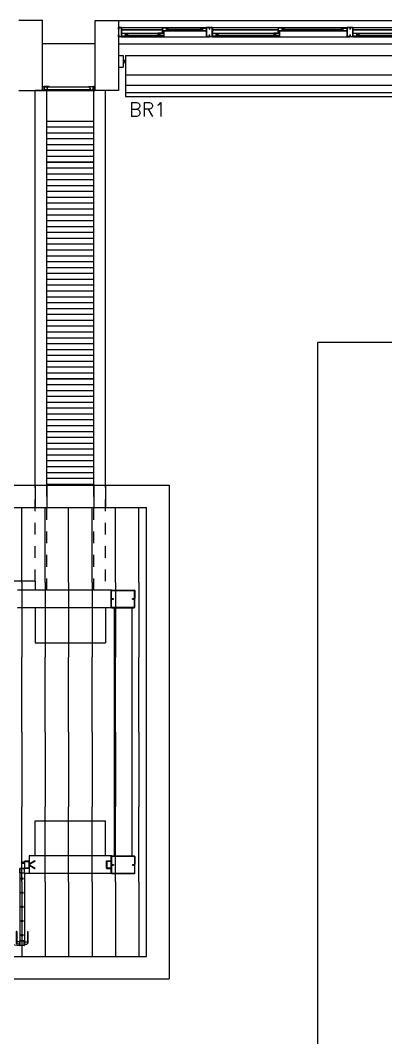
# Model space of a CAD drawing. Header units: millimetres. Extents: x 2128 to 2646, y 1972 to 2207.
# Drawn here: x 2286.62 to 2289.74, y 2118.83 to 2127.52 of the extents above; entities that cross this region are included whole.
import ezdxf

# ---------------------------------------------------------------- set-up
doc = ezdxf.new("R2010")
doc.units = ezdxf.units.MM
doc.linetypes.add('DASHED2', pattern=[0.375, 0.25, -0.125])
doc.linetypes.add('HIDDEN', pattern=[0.375, 0.25, -0.125])
for name, color, linetype in [('AR-ALV', 2, 'Continuous'), ('AR-BRISES', 1, 'Continuous'), ('AR-CALÇADA', 1, 'Continuous'), ('AR-COB VISTA 02', 1, 'Continuous'), ('AR-COB-V1', 1, 'Continuous'), ('AR-COB-V2', 1, 'Continuous'), ('AR-COB-V3', 1, 'Continuous'), ('AR-COB-V4', 1, 'Continuous'), ('AR-ESQ', 1, 'Continuous'), ('AR-ESTC', 3, 'Continuous'), ('AR-ESTC-V3', 3, 'Continuous'), ('AR-PEITORIL', 1, 'Continuous'), ('AR-PISO', 1, 'Continuous'), ('AR-PORTA', 1, 'Continuous'), ('AR-PROJ', 1, 'HIDDEN'), ('BR-LINHAS', 1, 'Continuous'), ('BR-MONTANTE', 242, 'Continuous'), ('BR-PAINEL', 1, 'Continuous'), ('BR-SUPORTE', 1, 'Continuous'), ('BR-TEXTO', 2, 'Continuous'), ('DET-HATCH ACO', 1, 'Continuous'), ('DET-PERFIL CADEIRA-C', 2, 'Continuous'), ('DET-PROJ', 1, 'DASHED2'), ('DT-ESQ-BAGUETE-C', 1, 'Continuous'), ('DT-ESQ-BAGUETE-V', 1, 'Continuous'), ('DT-ESQ-CHAPA DOBRADA-V', 1, 'Continuous'), ('DT-ESQ-PERFIL CADEIRA-C', 2, 'Continuous'), ('DT-ESQ-PERFIL CADEIRA-V', 2, 'Continuous'), ('DT-ESQ-PERFIL U SIMPLES-C', 2, 'Continuous'), ('DT-ESQ-PERFIL U-C', 2, 'Continuous'), ('DT-ESQ-PERFIL U-V', 1, 'Continuous'), ('DT-ESQ-VENEZIANA-C', 1, 'Continuous'), ('DT-ESQ-VENEZIANA-V', 1, 'Continuous'), ('DT-ESQ-VIDRO-C', 2, 'Continuous'), ('DT-TXTMOD', 1, 'Continuous'), ('esq-c', 1, 'Continuous'), ('grapa', 21, 'HIDDEN'), ('maçaneta', 1, 'Continuous'), ('porta-c', 1, 'Continuous'), ('porta-v', 2, 'Continuous')]:
    doc.layers.add(name, color=color, linetype=linetype)
doc.styles.add('S10', font='simplex.shx', dxfattribs={"height": 0.1})
doc.styles.add('S12', font='simplex.shx', dxfattribs={"width": 1.1, "height": 0.12})

# ---------------------------------------------------------------- blocks, each defined once
blk = doc.blocks.new('EF40-P')
at = {"layer": 'DT-ESQ-BAGUETE-C', "ltscale": 0.1}
for points in [[(0.4225, -0.08), (0.409, -0.08), (0.409, -0.0785), (0.422, -0.0785, 0.414214), (0.4225, -0.078), (0.4225, -0.067, 0.414214), (0.422, -0.0665), (0.409, -0.0665), (0.409, -0.065), (0.4225, -0.065, -0.414214), (0.424, -0.0665), (0.424, -0.0785, -0.414214)], [(0.7015, -0.08), (0.715, -0.08), (0.715, -0.0785), (0.702, -0.0785, -0.414214), (0.7015, -0.078), (0.7015, -0.067, -0.414214), (0.702, -0.0665), (0.715, -0.0665), (0.715, -0.065), (0.7015, -0.065, 0.414214), (0.7, -0.0665), (0.7, -0.0785, 0.414214)], [(1.41, -0.08), (1.3965, -0.08), (1.3965, -0.0785), (1.4095, -0.0785, 0.414214), (1.41, -0.078), (1.41, -0.067, 0.414214), (1.4095, -0.0665), (1.3965, -0.0665), (1.3965, -0.065), (1.41, -0.065, -0.414214), (1.4115, -0.0665), (1.4115, -0.0785, -0.414214)], [(1.9015, -0.08), (1.915, -0.08), (1.915, -0.0785), (1.902, -0.0785, -0.414214), (1.9015, -0.078), (1.9015, -0.067, -0.414214), (1.902, -0.0665), (1.915, -0.0665), (1.915, -0.065), (1.9015, -0.065, 0.414214), (1.9, -0.0665), (1.9, -0.0785, 0.414214)], [(0.0735, -0.125), (0.06, -0.125), (0.06, -0.1235), (0.073, -0.1235, 0.414214), (0.0735, -0.123), (0.0735, -0.112, 0.414214), (0.073, -0.1115), (0.06, -0.1115), (0.06, -0.11), (0.0735, -0.11, -0.414214), (0.075, -0.1115), (0.075, -0.1235, -0.414214)], [(0.339, -0.125), (0.3525, -0.125), (0.3525, -0.1235), (0.3395, -0.1235, -0.414214), (0.339, -0.123), (0.339, -0.112, -0.414214), (0.3395, -0.1115), (0.3525, -0.1115), (0.3525, -0.11), (0.339, -0.11, 0.414214), (0.3375, -0.1115), (0.3375, -0.1235, 0.414214)], [(0.8485, -0.125), (0.835, -0.125), (0.835, -0.1235), (0.848, -0.1235, 0.414214), (0.8485, -0.123), (0.8485, -0.112, 0.414214), (0.848, -0.1115), (0.835, -0.1115), (0.835, -0.11), (0.8485, -0.11, -0.414214), (0.85, -0.1115), (0.85, -0.1235, -0.414214)], [(1.3265, -0.125), (1.34, -0.125), (1.34, -0.1235), (1.327, -0.1235, -0.414214), (1.3265, -0.123), (1.3265, -0.112, -0.414214), (1.327, -0.1115), (1.34, -0.1115), (1.34, -0.11), (1.3265, -0.11, 0.414214), (1.325, -0.1115), (1.325, -0.1235, 0.414214)], [(2.0485, -0.125), (2.035, -0.125), (2.035, -0.1235), (2.048, -0.1235, 0.414214), (2.0485, -0.123), (2.0485, -0.112, 0.414214), (2.048, -0.1115), (2.035, -0.1115), (2.035, -0.11), (2.0485, -0.11, -0.414214), (2.05, -0.1115), (2.05, -0.1235, -0.414214)]]:
    blk.add_lwpolyline(points, format="xyb", close=True, dxfattribs=at)
at = {"layer": 'DT-ESQ-BAGUETE-V', "ltscale": 0.1}
for p, q in [((0.4225, -0.065), (0.7015, -0.065)), ((1.41, -0.065), (1.9015, -0.065)), ((0.0735, -0.11), (0.339, -0.11)), ((0.8485, -0.11), (1.3265, -0.11)), ((2.0485, -0.11), (2.5265, -0.11))]:
    blk.add_line(p, q, dxfattribs=at)
at = {"layer": 'DT-ESQ-CHAPA DOBRADA-V', "ltscale": 0.1}
for p, q in [((0.025, -0.077), (0.374, -0.077)), ((0.025, -0.08), (0.374, -0.08)), ((0.8, -0.077), (1.3615, -0.077)), ((0.8, -0.08), (1.3615, -0.08)), ((2, -0.077), (2.5615, -0.077)), ((2, -0.08), (2.5615, -0.08))]:
    blk.add_line(p, q, dxfattribs=at)
at = {"layer": 'DT-ESQ-PERFIL CADEIRA-C', "ltscale": 0.1}
for p, q in [((0.025, -0.1335), (0.0735, -0.1335)), ((0.3855, -0.1335), (0.339, -0.1335)), ((0.376, -0.0885), (0.4225, -0.0885)), ((0.75, -0.0885), (0.7015, -0.0885)), ((0.8, -0.1335), (0.8485, -0.1335)), ((1.373, -0.1335), (1.3265, -0.1335)), ((1.3635, -0.0885), (1.41, -0.0885)), ((1.95, -0.0885), (1.9015, -0.0885)), ((2, -0.1335), (2.0485, -0.1335))]:
    blk.add_line(p, q, dxfattribs=at)
for points in [[(0.4225, -0.087, -1), (0.4225, -0.09), (0.376, -0.09, -0.414214), (0.374, -0.088), (0.374, -0.067, -0.414214), (0.376, -0.065), (0.4075, -0.065, -0.414214), (0.409, -0.0665), (0.409, -0.087)], [(0.409, -0.0885, -0.198913), (0.4079, -0.0881, -0.198913), (0.4075, -0.087), (0.4075, -0.067, 0.414214), (0.407, -0.0665), (0.376, -0.0665, 0.414214), (0.3755, -0.067), (0.3755, -0.088, 0.414214), (0.376, -0.0885)], [(0.7015, -0.09), (0.75, -0.09), (0.75, -0.0885), (0.715, -0.0885, 0.198912), (0.7161, -0.0881, 0.198913), (0.7165, -0.087), (0.7165, -0.067, -0.414214), (0.717, -0.0665), (0.75, -0.0665), (0.75, -0.065), (0.7165, -0.065, 0.414214), (0.715, -0.0665), (0.715, -0.0785), (0.715, -0.08), (0.715, -0.087), (0.7015, -0.087, 1)], [(1.41, -0.087, -1), (1.41, -0.09), (1.3635, -0.09, -0.414214), (1.3615, -0.088), (1.3615, -0.067, -0.414214), (1.3635, -0.065), (1.395, -0.065, -0.414214), (1.3965, -0.0665), (1.3965, -0.087)], [(1.3965, -0.0885, -0.198913), (1.3954, -0.0881, -0.198913), (1.395, -0.087), (1.395, -0.067, 0.414214), (1.3945, -0.0665), (1.3635, -0.0665, 0.414214), (1.363, -0.067), (1.363, -0.088, 0.414214), (1.3635, -0.0885)], [(1.9015, -0.09), (1.95, -0.09), (1.95, -0.0885), (1.915, -0.0885, 0.198912), (1.9161, -0.0881, 0.198913), (1.9165, -0.087), (1.9165, -0.067, -0.414214), (1.917, -0.0665), (1.95, -0.0665), (1.95, -0.065), (1.9165, -0.065, 0.414214), (1.915, -0.0665), (1.915, -0.0785), (1.915, -0.08), (1.915, -0.087), (1.9015, -0.087, 1)], [(0.0735, -0.135), (0.025, -0.135), (0.025, -0.1335), (0.06, -0.1335, -0.198912), (0.0589, -0.1331, -0.198913), (0.0585, -0.132), (0.0585, -0.112, 0.414214), (0.058, -0.1115), (0.025, -0.1115), (0.025, -0.11), (0.0585, -0.11, -0.414214), (0.06, -0.1115), (0.06, -0.1235), (0.06, -0.125), (0.06, -0.132), (0.0735, -0.132, -1)], [(0.339, -0.132, 1), (0.339, -0.135), (0.3855, -0.135, 0.414214), (0.3875, -0.133), (0.3875, -0.112, 0.414214), (0.3855, -0.11), (0.354, -0.11, 0.414214), (0.3525, -0.1115), (0.3525, -0.132)], [(0.3525, -0.1335, 0.198913), (0.3536, -0.1331, 0.198913), (0.354, -0.132), (0.354, -0.112, -0.414214), (0.3545, -0.1115), (0.3855, -0.1115, -0.414214), (0.386, -0.112), (0.386, -0.133, -0.414214), (0.3855, -0.1335)], [(0.8485, -0.135), (0.8, -0.135), (0.8, -0.1335), (0.835, -0.1335, -0.198912), (0.8339, -0.1331, -0.198913), (0.8335, -0.132), (0.8335, -0.112, 0.414214), (0.833, -0.1115), (0.8, -0.1115), (0.8, -0.11), (0.8335, -0.11, -0.414214), (0.835, -0.1115), (0.835, -0.1235), (0.835, -0.125), (0.835, -0.132), (0.8485, -0.132, -1)], [(1.3265, -0.132, 1), (1.3265, -0.135), (1.373, -0.135, 0.414214), (1.375, -0.133), (1.375, -0.112, 0.414214), (1.373, -0.11), (1.3415, -0.11, 0.414214), (1.34, -0.1115), (1.34, -0.132)], [(1.34, -0.1335, 0.198913), (1.3411, -0.1331, 0.198913), (1.3415, -0.132), (1.3415, -0.112, -0.414214), (1.342, -0.1115), (1.373, -0.1115, -0.414214), (1.3735, -0.112), (1.3735, -0.133, -0.414214), (1.373, -0.1335)], [(2.0485, -0.135), (2, -0.135), (2, -0.1335), (2.035, -0.1335, -0.198912), (2.0339, -0.1331, -0.198913), (2.0335, -0.132), (2.0335, -0.112, 0.414214), (2.033, -0.1115), (2, -0.1115), (2, -0.11), (2.0335, -0.11, -0.414214), (2.035, -0.1115), (2.035, -0.1235), (2.035, -0.125), (2.035, -0.132), (2.0485, -0.132, -1)]]:
    blk.add_lwpolyline(points, format="xyb", close=True, dxfattribs=at)
at = {"layer": 'DT-ESQ-PERFIL CADEIRA-V', "ltscale": 0.1}
for p, q in [((0.0735, -0.135), (0.339, -0.135)), ((0.4075, -0.09), (0.7015, -0.09)), ((0.8485, -0.135), (1.3265, -0.135)), ((1.395, -0.09), (1.9015, -0.09)), ((2.0485, -0.135), (2.5265, -0.135))]:
    blk.add_line(p, q, dxfattribs=at)
at = {"layer": 'DT-ESQ-PERFIL U SIMPLES-C', "ltscale": 0.1}
for points in [[(0.376, -0.102), (0.384, -0.102), (0.384, -0.1005), (0.376, -0.1005, -0.414214), (0.3755, -0.1), (0.3755, -0.092, -0.414214), (0.376, -0.0915), (0.384, -0.0915), (0.384, -0.09), (0.376, -0.09, 0.414214), (0.374, -0.092), (0.374, -0.1, 0.414214)], [(0.3855, -0.098), (0.3775, -0.098), (0.3775, -0.0995), (0.3855, -0.0995, -0.414214), (0.386, -0.1), (0.386, -0.108, -0.414214), (0.3855, -0.1085), (0.3775, -0.1085), (0.3775, -0.11), (0.3855, -0.11, 0.414214), (0.3875, -0.108), (0.3875, -0.1, 0.414214)], [(1.3635, -0.102), (1.3715, -0.102), (1.3715, -0.1005), (1.3635, -0.1005, -0.414214), (1.363, -0.1), (1.363, -0.092, -0.414214), (1.3635, -0.0915), (1.3715, -0.0915), (1.3715, -0.09), (1.3635, -0.09, 0.414214), (1.3615, -0.092), (1.3615, -0.1, 0.414214)], [(1.373, -0.098), (1.365, -0.098), (1.365, -0.0995), (1.373, -0.0995, -0.414214), (1.3735, -0.1), (1.3735, -0.108, -0.414214), (1.373, -0.1085), (1.365, -0.1085), (1.365, -0.11), (1.373, -0.11, 0.414214), (1.375, -0.108), (1.375, -0.1, 0.414214)]]:
    blk.add_lwpolyline(points, format="xyb", close=True, dxfattribs=at)
at = {"layer": 'DT-ESQ-PERFIL U-C', "ltscale": 0.1}
for points in [[(0, -0.0615, -0.414214), (0.0015, -0.06), (0.0235, -0.06, -0.414214), (0.025, -0.0615), (0.025, -0.1385, -0.414214), (0.0235, -0.14), (0.0015, -0.14, -0.414214), (0, -0.1385), (0, -0.125), (0.0015, -0.125), (0.0015, -0.138, 0.414214), (0.002, -0.1385), (0.023, -0.1385, 0.414214), (0.0235, -0.138), (0.0235, -0.062, 0.414214), (0.023, -0.0615), (0.002, -0.0615, 0.414214), (0.0015, -0.062), (0.0015, -0.075), (0, -0.075)], [(0.775, -0.0615, 0.414214), (0.7735, -0.06), (0.7515, -0.06, 0.414214), (0.75, -0.0615), (0.75, -0.1385, 0.414214), (0.7515, -0.14), (0.7735, -0.14, 0.414214), (0.775, -0.1385), (0.775, -0.125), (0.7735, -0.125), (0.7735, -0.138, -0.414214), (0.773, -0.1385), (0.752, -0.1385, -0.414214), (0.7515, -0.138), (0.7515, -0.062, -0.414214), (0.752, -0.0615), (0.773, -0.0615, -0.414214), (0.7735, -0.062), (0.7735, -0.075), (0.775, -0.075)], [(0.775, -0.0615, -0.414214), (0.7765, -0.06), (0.7985, -0.06, -0.414214), (0.8, -0.0615), (0.8, -0.1385, -0.414214), (0.7985, -0.14), (0.7765, -0.14, -0.414214), (0.775, -0.1385), (0.775, -0.125), (0.7765, -0.125), (0.7765, -0.138, 0.414214), (0.777, -0.1385), (0.798, -0.1385, 0.414214), (0.7985, -0.138), (0.7985, -0.062, 0.414214), (0.798, -0.0615), (0.777, -0.0615, 0.414214), (0.7765, -0.062), (0.7765, -0.075), (0.775, -0.075)], [(1.975, -0.0615, 0.414214), (1.9735, -0.06), (1.9515, -0.06, 0.414214), (1.95, -0.0615), (1.95, -0.1385, 0.414214), (1.9515, -0.14), (1.9735, -0.14, 0.414214), (1.975, -0.1385), (1.975, -0.125), (1.9735, -0.125), (1.9735, -0.138, -0.414214), (1.973, -0.1385), (1.952, -0.1385, -0.414214), (1.9515, -0.138), (1.9515, -0.062, -0.414214), (1.952, -0.0615), (1.973, -0.0615, -0.414214), (1.9735, -0.062), (1.9735, -0.075), (1.975, -0.075)], [(1.975, -0.0615, -0.414214), (1.9765, -0.06), (1.9985, -0.06, -0.414214), (2, -0.0615), (2, -0.1385, -0.414214), (1.9985, -0.14), (1.9765, -0.14, -0.414214), (1.975, -0.1385), (1.975, -0.125), (1.9765, -0.125), (1.9765, -0.138, 0.414214), (1.977, -0.1385), (1.998, -0.1385, 0.414214), (1.9985, -0.138), (1.9985, -0.062, 0.414214), (1.998, -0.0615), (1.977, -0.0615, 0.414214), (1.9765, -0.062), (1.9765, -0.075), (1.975, -0.075)]]:
    blk.add_lwpolyline(points, format="xyb", close=True, dxfattribs=at)
at = {"layer": 'DT-ESQ-PERFIL U-V', "ltscale": 0.1}
for p, q in [((0.0235, -0.06), (0.7515, -0.06)), ((0.7985, -0.06), (1.9515, -0.06)), ((1.9985, -0.06), (3.1515, -0.06)), ((0.0235, -0.14), (0.7515, -0.14)), ((0.7985, -0.14), (1.9515, -0.14)), ((1.9985, -0.14), (3.1515, -0.14))]:
    blk.add_line(p, q, dxfattribs=at)
at = {"layer": 'DT-ESQ-VIDRO-C', "ltscale": 0.1}
for points in [[(0.7125, -0.085), (0.7125, -0.082), (0.4115, -0.082), (0.4115, -0.085)], [(1.9125, -0.085), (1.9125, -0.082), (1.399, -0.082), (1.399, -0.085)], [(0.063, -0.13), (0.063, -0.127), (0.3495, -0.127), (0.3495, -0.13)], [(0.838, -0.13), (0.838, -0.127), (1.337, -0.127), (1.337, -0.13)], [(2.038, -0.13), (2.038, -0.127), (2.537, -0.127), (2.537, -0.13)]]:
    blk.add_lwpolyline(points, close=True, dxfattribs=at)
at = {"layer": 'DT-TXTMOD', "ltscale": 0.1, "style": 'S10', "flags": 3}
for tag, p in [('M01', (0.025, -0.28)), ('M02', (0.3253, -0.28)), ('M03', (0.627, -0.28)), ('M04', (0.9288, -0.28)), ('M05', (1.2306, -0.28)), ('M06', (1.5323, -0.28)), ('M07', (1.8341, -0.28)), ('M08', (2.1359, -0.28)), ('M09', (2.4376, -0.28)), ('M10', (2.7394, -0.28)), ('M11', (3.0412, -0.28)), ('M12', (3.3429, -0.28)), ('M13', (3.6447, -0.28)), ('M14', (3.9464, -0.28)), ('M15', (4.2482, -0.28)), ('M16', (4.55, -0.28)), ('M17', (4.8517, -0.28))]:
    blk.add_attdef(tag, p, '', height=0.1, dxfattribs=at)
blk = doc.blocks.new('BR-MODULO1')
at = {"layer": 'BR-LINHAS'}
for p, q in [((0.06, -0.2648), (2.535, -0.2648)), ((0.06, -0.3524), (2.535, -0.3524)), ((0.06, -0.4147), (2.535, -0.4147))]:
    blk.add_line(p, q, dxfattribs=at)
at = {"layer": 'BR-MONTANTE'}
for p, q in [((0, -0.1), (0, -0.2)), ((0, -0.1), (0.04, -0.1)), ((0.04, -0.1), (0.04, -0.2)), ((0, -0.2), (0.04, -0.2))]:
    blk.add_line(p, q, dxfattribs=at)
at = {"layer": 'BR-PAINEL'}
for p, q in [((0.06, -0.1), (2.535, -0.1)), ((0.06, -0.1), (0.06, -0.45)), ((0.06, -0.45), (2.535, -0.45))]:
    blk.add_line(p, q, dxfattribs=at)
at = {"layer": 'BR-SUPORTE'}
for p, q in [((0.04, -0.14), (0.06, -0.14)), ((0.04, -0.16), (0.06, -0.16)), ((0.05, -0.14), (0.05, -0.16))]:
    blk.add_line(p, q, dxfattribs=at)
blk = doc.blocks.new('EF01C-P')
at = {"layer": 'DT-ESQ-BAGUETE-C', "ltscale": 0.1}
for points in [[(0.0015, 0.035), (0.015, 0.035), (0.015, 0.0335), (0.0015, 0.0335), (0.0015, 0.005), (0.015, 0.005), (0.015, 0.0035), (0.0015, 0.0035, -0.414214), (0, 0.005), (0, 0.0335, -0.414214)], [(0.4485, 0.035), (0.435, 0.035), (0.435, 0.0335), (0.4485, 0.0335), (0.4485, 0.005), (0.435, 0.005), (0.435, 0.0035), (0.4485, 0.0035, 0.414214), (0.45, 0.005), (0.45, 0.0335, 0.414214)]]:
    blk.add_lwpolyline(points, format="xyb", close=True, dxfattribs=at)
at = {"layer": 'DT-ESQ-PERFIL CADEIRA-C', "ltscale": 0.1}
for points in [[(0.01, 0.0015), (0.01, 0.003), (0.0015, 0.003, 1), (0.0015, 0), (0.015, 0, 0.414214), (0.0165, 0.0015), (0.0165, 0.0335), (0.043, 0.0335)], [(0.043, 0.0065), (0.018, 0.0065), (0.018, 0.0165), (0.0165, 0.0165), (0.0165, 0.0065, 0.414214), (0.018, 0.005), (0.043, 0.005), (0.0565, 0.005, 1), (0.0565, 0.008), (0.043, 0.008), (0.043, 0.02), (0.043, 0.032), (0.0565, 0.032, 1), (0.0565, 0.035), (0.043, 0.035), (0.0165, 0.035, 0.414214), (0.015, 0.0335), (0.015, 0.0015), (0.0015, 0.0015)], [(0.0415, 0.02), (0.0415, 0.032, -0.414214), (0.043, 0.0335), (0.0565, 0.0335)], [(0.0415, 0.02), (0.0415, 0.008, 0.414214), (0.043, 0.0065), (0.0565, 0.0065)], [(0.407, 0.0065), (0.432, 0.0065), (0.432, 0.0165), (0.4335, 0.0165), (0.4335, 0.0065, -0.414214), (0.432, 0.005), (0.407, 0.005), (0.3935, 0.005, -1), (0.3935, 0.008), (0.407, 0.008), (0.407, 0.02), (0.407, 0.032), (0.3935, 0.032, -1), (0.3935, 0.035), (0.407, 0.035), (0.4335, 0.035, -0.414214), (0.435, 0.0335), (0.435, 0.0015), (0.4485, 0.0015)], [(0.4085, 0.02), (0.4085, 0.032, 0.414214), (0.407, 0.0335), (0.3935, 0.0335)], [(0.4085, 0.02), (0.4085, 0.008, -0.414214), (0.407, 0.0065), (0.3935, 0.0065)], [(0.44, 0.0015), (0.44, 0.003), (0.4485, 0.003, -1), (0.4485, 0), (0.435, 0, -0.414214), (0.4335, 0.0015), (0.4335, 0.0335), (0.407, 0.0335)]]:
    blk.add_lwpolyline(points, format="xyb", dxfattribs=at)
at = {"layer": 'DT-ESQ-PERFIL CADEIRA-V', "ltscale": 0.1}
blk.add_line((0.015, 0), (0.435, 0), dxfattribs=at)
at = {"layer": 'DT-ESQ-VENEZIANA-C', "ltscale": 0.1}
for p, q in [((0.043, 0.0105), (0.407, 0.0105)), ((0.043, 0.009), (0.407, 0.009))]:
    blk.add_line(p, q, dxfattribs=at)
at = {"layer": 'DT-ESQ-VENEZIANA-V', "ltscale": 0.1}
blk.add_line((0.043, 0.031), (0.407, 0.031), dxfattribs=at)
at = {"layer": 'DT-TXTMOD', "ltscale": 0.1, "style": 'S10', "flags": 3}
blk.add_attdef('EF01C', (0.0208, -0.14), '', height=0.1, dxfattribs=at)
blk = doc.blocks.new('gr12-met-01p')
at = {"layer": 'DET-HATCH ACO'}
for centre, start, end in [((0.0417, -0.1064), 273.42397, 1.92778), ((1.3583, -0.1064), 178.07222, 266.57603)]:
    blk.add_arc(centre, 0.6587, start, end, dxfattribs=at)
at = {"layer": 'esq-c'}
for p, q in [((0, -0.0472), (0, -0.1028)), ((0.0015, -0.1028), (0.0015, -0.0472)), ((0.0023, -0.045), (0.0377, -0.045)), ((0.0377, -0.0465), (0.0023, -0.0465)), ((0.0385, -0.0526), (0.0385, -0.0472)), ((0.0385, -0.1028), (0.0385, -0.0658)), ((0.04, -0.0472), (0.04, -0.0526)), ((0.04, -0.0658), (0.04, -0.1028)), ((0.0408, -0.0534), (0.0685, -0.0534)), ((0.0408, -0.0549), (0.0685, -0.0549)), ((0.0408, -0.0635), (0.057, -0.0635)), ((0.0408, -0.065), (0.057, -0.065)), ((0.0578, -0.0571), (0.0578, -0.0628)), ((0.0593, -0.0571), (0.0593, -0.0628)), ((0.0685, -0.0564), (0.06, -0.0564)), ((1.3593, -0.0534), (1.3315, -0.0534)), ((1.3593, -0.0549), (1.3315, -0.0549)), ((1.3315, -0.0564), (1.34, -0.0564)), ((1.3408, -0.0571), (1.3408, -0.0628)), ((1.3423, -0.0571), (1.3423, -0.0628)), ((1.3593, -0.0635), (1.343, -0.0635)), ((1.3593, -0.065), (1.343, -0.065)), ((1.36, -0.0472), (1.36, -0.0526)), ((1.36, -0.0658), (1.36, -0.1028)), ((1.3615, -0.0526), (1.3615, -0.0472)), ((1.3615, -0.1028), (1.3615, -0.0658)), ((1.3978, -0.045), (1.3623, -0.045)), ((1.3623, -0.0465), (1.3978, -0.0465)), ((1.3985, -0.1028), (1.3985, -0.0472)), ((1.4, -0.0472), (1.4, -0.1028)), ((0.0377, -0.1035), (0.0023, -0.1035)), ((0.0023, -0.105), (0.0377, -0.105)), ((0.041, -0.1435), (0.041, -0.108)), ((0.0425, -0.108), (0.0425, -0.1435)), ((0.0433, -0.1058), (0.0788, -0.1058)), ((0.0788, -0.1073), (0.0433, -0.1073)), ((0.0788, -0.1443), (0.0433, -0.1443)), ((0.0433, -0.1458), (0.0788, -0.1458)), ((0.0795, -0.108), (0.0795, -0.1435)), ((0.081, -0.1435), (0.081, -0.108)), ((1.319, -0.1435), (1.319, -0.108)), ((1.3205, -0.108), (1.3205, -0.1435)), ((1.3568, -0.1058), (1.3213, -0.1058)), ((1.3213, -0.1073), (1.3568, -0.1073)), ((1.3213, -0.1443), (1.3568, -0.1443)), ((1.3568, -0.1458), (1.3213, -0.1458)), ((1.3575, -0.108), (1.3575, -0.1435)), ((1.359, -0.1435), (1.359, -0.108)), ((1.3623, -0.1035), (1.3978, -0.1035)), ((1.3978, -0.105), (1.3623, -0.105)), ((0.041, -0.7262), (0.041, -0.7617)), ((0.0425, -0.7617), (0.0425, -0.7262)), ((0.0433, -0.7239), (0.0788, -0.7239)), ((0.0788, -0.7254), (0.0433, -0.7254)), ((0.0788, -0.7624), (0.0433, -0.7624)), ((0.0433, -0.7639), (0.0788, -0.7639)), ((0.0795, -0.7617), (0.0795, -0.7262)), ((0.081, -0.7262), (0.081, -0.7617)), ((1.319, -0.7262), (1.319, -0.7617)), ((1.3205, -0.7617), (1.3205, -0.7262)), ((1.3568, -0.7239), (1.3213, -0.7239)), ((1.3213, -0.7254), (1.3568, -0.7254)), ((1.3213, -0.7624), (1.3568, -0.7624)), ((1.3568, -0.7639), (1.3213, -0.7639)), ((1.3575, -0.7617), (1.3575, -0.7262)), ((1.359, -0.7262), (1.359, -0.7617))]:
    blk.add_line(p, q, dxfattribs=at)
for centre, radius, start, end in [((0.0023, -0.0472), 0.00225, 90, 180), ((0.0023, -0.0472), 0.00075, 90, 180), ((0.0377, -0.0472), 0.00225, 360, 90), ((0.0377, -0.0472), 0.00075, 360, 90), ((0.0408, -0.0526), 0.00225, 180, 269.99745), ((0.0408, -0.0658), 0.00225, 90, 180), ((0.0408, -0.0526), 0.00075, 180, 270), ((0.0408, -0.0658), 0.00075, 90, 180), ((0.057, -0.0628), 0.00075, 270, 0), ((0.057, -0.0628), 0.00225, 270, 0), ((0.06, -0.0571), 0.00225, 90, 180), ((0.06, -0.0571), 0.00075, 90, 180), ((0.0685, -0.0549), 0.0015, 270, 90), ((1.3315, -0.0549), 0.0015, 90, 270), ((1.34, -0.0571), 0.00225, 0, 90), ((1.34, -0.0571), 0.00075, 0, 90), ((1.343, -0.0628), 0.00225, 180, 270), ((1.343, -0.0628), 0.00075, 180, 270), ((1.3593, -0.0526), 0.00225, 270.00255, 0), ((1.3593, -0.0526), 0.00075, 270, 0), ((1.3593, -0.0658), 0.00225, 0, 90), ((1.3593, -0.0658), 0.00075, 0, 90), ((1.3623, -0.0472), 0.00225, 90, 180), ((1.3623, -0.0472), 0.00075, 90, 180), ((1.3978, -0.0472), 0.00225, 360, 90), ((1.3978, -0.0472), 0.00075, 360, 90), ((0.0023, -0.1028), 0.00225, 180, 270), ((0.0023, -0.1028), 0.00075, 180, 270), ((0.0377, -0.1028), 0.00225, 270, 0), ((0.0377, -0.1028), 0.00075, 270, 0), ((0.0433, -0.108), 0.00225, 90, 180), ((0.0433, -0.1435), 0.00225, 180, 270), ((0.0433, -0.108), 0.00075, 90, 180), ((0.0433, -0.1435), 0.00075, 180, 270), ((0.0788, -0.108), 0.00225, 360, 90), ((0.0788, -0.108), 0.00075, 360, 90), ((0.0788, -0.1435), 0.00225, 270, 0), ((0.0788, -0.1435), 0.00075, 270, 0), ((1.3213, -0.108), 0.00225, 90, 180), ((1.3213, -0.1435), 0.00225, 180, 270), ((1.3213, -0.108), 0.00075, 90, 180), ((1.3213, -0.1435), 0.00075, 180, 270), ((1.3568, -0.108), 0.00225, 360, 90), ((1.3568, -0.108), 0.00075, 360, 90), ((1.3568, -0.1435), 0.00075, 270, 0), ((1.3568, -0.1435), 0.00225, 270, 0), ((1.3623, -0.1028), 0.00225, 180, 270), ((1.3623, -0.1028), 0.00075, 180, 270), ((1.3978, -0.1028), 0.00225, 270, 0), ((1.3978, -0.1028), 0.00075, 270, 0), ((0.0433, -0.7262), 0.00225, 90, 180), ((0.0433, -0.7617), 0.00225, 180, 270), ((0.0433, -0.7262), 0.00075, 90, 180), ((0.0433, -0.7617), 0.00075, 180, 270), ((0.0788, -0.7262), 0.00225, 360, 90), ((0.0788, -0.7262), 0.00075, 360, 90), ((0.0788, -0.7617), 0.00225, 270, 0), ((0.0788, -0.7617), 0.00075, 270, 0), ((1.3213, -0.7262), 0.00225, 90, 180), ((1.3213, -0.7617), 0.00225, 180, 270), ((1.3213, -0.7262), 0.00075, 90, 180), ((1.3213, -0.7617), 0.00075, 180, 270), ((1.3568, -0.7262), 0.00225, 360, 90), ((1.3568, -0.7262), 0.00075, 360, 90), ((1.3568, -0.7617), 0.00075, 270, 0), ((1.3568, -0.7617), 0.00225, 270, 0)]:
    blk.add_arc(centre, radius, start, end, dxfattribs=at)
at = {"layer": 'grapa'}
for p, q in [((0, -0.07), (0, -0.08)), ((1.4, -0.07), (1.4, -0.08))]:
    blk.add_line(p, q, dxfattribs=at)
for points in [[(0, -0.08), (-0.0486, -0.108), (-0.0493, -0.1067), (-0.0015, -0.0791), (-0.0015, -0.0709), (-0.0493, -0.0433), (-0.0486, -0.042), (0, -0.07)], [(1.4, -0.08), (1.4486, -0.108), (1.4493, -0.1067), (1.4015, -0.0791), (1.4015, -0.0709), (1.4493, -0.0433), (1.4486, -0.042), (1.4, -0.07)]]:
    blk.add_lwpolyline(points, dxfattribs=at)
at = {"layer": 'maçaneta'}
for p, q in [((0.011, -0.6439), (0.011, -0.7439)), ((0.016, -0.6439), (0.011, -0.6439)), ((0.016, -0.6439), (0.016, -0.7439)), ((0.106, -0.6439), (0.106, -0.7439)), ((0.106, -0.6439), (0.111, -0.6439)), ((0.111, -0.6439), (0.111, -0.7439)), ((1.289, -0.6439), (1.289, -0.7439)), ((1.294, -0.6439), (1.289, -0.6439)), ((1.294, -0.6439), (1.294, -0.7439)), ((1.384, -0.6439), (1.384, -0.7439)), ((1.384, -0.6439), (1.389, -0.6439)), ((1.389, -0.6439), (1.389, -0.7439)), ((0.016, -0.7439), (0.011, -0.7439)), ((0.011, -0.7439), (0.021, -0.7539)), ((0.041, -0.7339), (0.016, -0.7339)), ((0.041, -0.7539), (0.021, -0.7539)), ((0.081, -0.7339), (0.106, -0.7339)), ((0.081, -0.7539), (0.101, -0.7539)), ((0.111, -0.7439), (0.101, -0.7539)), ((0.106, -0.7439), (0.111, -0.7439)), ((1.294, -0.7439), (1.289, -0.7439)), ((1.289, -0.7439), (1.299, -0.7539)), ((1.319, -0.7339), (1.294, -0.7339)), ((1.319, -0.7539), (1.299, -0.7539)), ((1.359, -0.7339), (1.384, -0.7339)), ((1.359, -0.7539), (1.379, -0.7539)), ((1.389, -0.7439), (1.379, -0.7539)), ((1.384, -0.7439), (1.389, -0.7439))]:
    blk.add_line(p, q, dxfattribs=at)
at = {"layer": 'porta-c'}
for centre, radius in [((0.061, -0.1933), 0.0075), ((0.061, -0.1933), 0.005), ((1.339, -0.1933), 0.0075), ((1.339, -0.1933), 0.005), ((0.061, -0.3141), 0.0075), ((0.061, -0.3141), 0.005), ((1.339, -0.3141), 0.0075), ((1.339, -0.3141), 0.005), ((0.061, -0.4348), 0.0075), ((0.061, -0.4348), 0.005), ((1.339, -0.4348), 0.0075), ((1.339, -0.4348), 0.005), ((0.061, -0.5556), 0.0075), ((0.061, -0.5556), 0.005), ((1.339, -0.5556), 0.0075), ((1.339, -0.5556), 0.005), ((0.061, -0.6763), 0.0075), ((0.061, -0.6763), 0.005), ((1.339, -0.6763), 0.0075), ((1.339, -0.6763), 0.005)]:
    blk.add_circle(centre, radius, dxfattribs=at)
at = {"layer": 'porta-v'}
for p, q in [((0.041, -0.1435), (0.041, -0.7262)), ((0.081, -0.1435), (0.081, -0.7262)), ((1.319, -0.1435), (1.319, -0.7262)), ((1.359, -0.1435), (1.359, -0.7262))]:
    blk.add_line(p, q, dxfattribs=at)
blk = doc.blocks.new('DET-GS-PLANTA BAIXA1')
at = {"layer": 'AR-ALV'}
for p, q in [((6.65, -4.265), (5.85, -4.265)), ((6.65, -4.415), (6.65, -4.265)), ((6.65, -4.415), (5.85, -4.415)), ((6.675, -4.415), (6.675, -6.535)), ((6.825, -4.415), (6.825, -6.535)), ((5.95, -6.535), (5.95, -6.685)), ((6.6543, -6.535), (5.95, -6.535)), ((6.6543, -6.685), (5.95, -6.685))]:
    blk.add_line(p, q, dxfattribs=at)
at = {"layer": 'AR-ESTC-V3'}
for p, q in [((6, -3.3688), (6, 0)), ((6.1, -3.3688), (6.1, 0)), ((6.5, -3.3688), (6.5, 0)), ((6.6, -3.3688), (6.6, 0))]:
    blk.add_line(p, q, dxfattribs=at)
at = {"layer": 'AR-ESTC-V3', "color": 1}
for p, q in [((6.1, -0.2596), (6.5, -0.2596)), ((6.1, -0.3096), (6.5, -0.3096)), ((6.1, -0.3596), (6.5, -0.3596)), ((6.1, -0.4096), (6.5, -0.4096)), ((6.1, -0.4596), (6.5, -0.4596)), ((6.1, -0.5096), (6.5, -0.5096)), ((6.1, -0.5596), (6.5, -0.5596)), ((6.1, -0.6096), (6.5, -0.6096)), ((6.1, -0.6596), (6.5, -0.6596)), ((6.1, -0.7096), (6.5, -0.7096)), ((6.1, -0.7596), (6.5, -0.7596)), ((6.1, -0.8096), (6.5, -0.8096)), ((6.1, -0.8596), (6.5, -0.8596)), ((6.1, -0.9096), (6.5, -0.9096)), ((6.1, -0.9596), (6.5, -0.9596)), ((6.1, -1.0096), (6.5, -1.0096)), ((6.1, -1.0596), (6.5, -1.0596)), ((6.1, -1.1096), (6.5, -1.1096)), ((6.1, -1.1596), (6.5, -1.1596)), ((6.1, -1.2096), (6.5, -1.2096)), ((6.1, -1.2596), (6.5, -1.2596)), ((6.1, -1.3096), (6.5, -1.3096)), ((6.1, -1.3596), (6.5, -1.3596)), ((6.1, -1.4096), (6.5, -1.4096)), ((6.1, -1.4596), (6.5, -1.4596)), ((6.1, -1.5096), (6.5, -1.5096)), ((6.1, -1.5596), (6.5, -1.5596)), ((6.1, -1.6096), (6.5, -1.6096)), ((6.1, -1.6596), (6.5, -1.6596)), ((6.1, -1.7096), (6.5, -1.7096)), ((6.1, -1.7596), (6.5, -1.7596)), ((6.1, -1.8096), (6.5, -1.8096)), ((6.1, -1.8596), (6.5, -1.8596)), ((6.1, -1.9096), (6.5, -1.9096)), ((6.1, -1.9596), (6.5, -1.9596)), ((6.1, -2.0096), (6.5, -2.0096)), ((6.1, -2.0596), (6.5, -2.0596)), ((6.1, -2.1096), (6.5, -2.1096)), ((6.1, -2.1596), (6.5, -2.1596)), ((6.1, -2.2096), (6.5, -2.2096)), ((6.1, -2.2596), (6.5, -2.2596)), ((6.1, -2.3096), (6.5, -2.3096)), ((6.1, -2.3596), (6.5, -2.3596)), ((6.1, -2.4096), (6.5, -2.4096)), ((6.1, -2.4596), (6.5, -2.4596)), ((6.1, -2.5096), (6.5, -2.5096)), ((6.1, -2.5596), (6.5, -2.5596)), ((6.1, -2.6096), (6.5, -2.6096)), ((6.1, -2.6596), (6.5, -2.6596)), ((6.1, -2.6596), (6.5, -2.6596)), ((6.1, -2.7096), (6.5, -2.7096)), ((6.1, -2.7096), (6.5, -2.7096)), ((6.1, -2.7596), (6.5, -2.7596)), ((6.1, -2.8096), (6.5, -2.8096)), ((6.1, -2.8596), (6.5, -2.8596)), ((6.1, -2.9096), (6.5, -2.9096)), ((6.1, -2.9596), (6.5, -2.9596)), ((6.1, -3.0096), (6.5, -3.0096)), ((6.1, -3.0596), (6.5, -3.0596)), ((6.1, -3.1096), (6.5, -3.1096)), ((6.1, -3.1596), (6.5, -3.1596)), ((6.1, -3.2096), (6.5, -3.2096)), ((6.1, -3.2596), (6.5, -3.2596)), ((6.1, -3.3096), (6.5, -3.3096)), ((6.1, -3.3596), (6.5, -3.3596))]:
    blk.add_line(p, q, dxfattribs=at)
at = {"layer": 'AR-PISO'}
for p, q in [((6, -4.19), (0, -4.19)), ((6, -4.19), (6, -4.265)), ((6, -4.415), (6, -4.715)), ((6.6, -4.415), (6.6, -4.715)), ((6, -4.715), (6.6, -4.715)), ((6, -6.535), (6, -6.235)), ((6, -6.235), (6.6, -6.235)), ((6.6, -6.535), (6.6, -6.235)), ((5.95, -6.685), (5.909, -6.685))]:
    blk.add_line(p, q, dxfattribs=at)
at = {"layer": 'DET-PERFIL CADEIRA-C'}
for p, q in [((6.65, -4.2693), (6.65, -4.3357)), ((6.6528, -4.335), (6.6528, -4.27)), ((6.6543, -4.265), (6.8457, -4.265)), ((6.6543, -4.34), (6.67, -4.34)), ((6.655, -4.2678), (6.845, -4.2678)), ((6.655, -4.3371), (6.67, -4.3371)), ((6.655, -4.3428), (6.67, -4.3428)), ((6.67, -4.3428), (6.67, -4.3371)), ((6.83, -4.3371), (6.845, -4.3371)), ((6.83, -4.3428), (6.83, -4.3371)), ((6.83, -4.34), (6.8457, -4.34)), ((6.83, -4.3428), (6.845, -4.3428)), ((6.8471, -4.335), (6.8471, -4.27)), ((6.85, -4.2693), (6.85, -4.3357)), ((6.65, -4.4107), (6.65, -4.3443)), ((6.6528, -4.41), (6.6528, -4.345)), ((6.6543, -4.415), (6.8457, -4.415)), ((6.655, -4.4121), (6.845, -4.4121)), ((6.8471, -4.41), (6.8471, -4.345)), ((6.85, -4.4107), (6.85, -4.3443)), ((6.65, -6.5393), (6.65, -6.6057)), ((6.65, -6.5393), (6.65, -6.6057)), ((6.6528, -6.54), (6.6528, -6.605)), ((6.6528, -6.54), (6.6528, -6.605)), ((6.6543, -6.535), (6.8457, -6.535)), ((6.6543, -6.535), (6.8457, -6.535)), ((6.655, -6.5378), (6.845, -6.5378)), ((6.655, -6.5378), (6.845, -6.5378)), ((6.8471, -6.54), (6.8471, -6.605)), ((6.8471, -6.54), (6.8471, -6.605)), ((6.85, -6.5393), (6.85, -6.6057)), ((6.85, -6.5393), (6.85, -6.6057)), ((6.65, -6.6807), (6.65, -6.6143)), ((6.65, -6.6807), (6.65, -6.6143)), ((6.6528, -6.615), (6.6528, -6.68)), ((6.6528, -6.615), (6.6528, -6.68)), ((6.6543, -6.61), (6.67, -6.61)), ((6.6543, -6.61), (6.67, -6.61)), ((6.6543, -6.685), (6.8457, -6.685)), ((6.6543, -6.685), (6.8457, -6.685)), ((6.655, -6.6071), (6.67, -6.6071)), ((6.655, -6.6071), (6.67, -6.6071)), ((6.655, -6.6128), (6.67, -6.6128)), ((6.655, -6.6128), (6.67, -6.6128)), ((6.655, -6.6821), (6.845, -6.6821)), ((6.655, -6.6821), (6.845, -6.6821)), ((6.67, -6.6071), (6.67, -6.6128)), ((6.67, -6.6071), (6.67, -6.6128)), ((6.83, -6.6071), (6.845, -6.6071)), ((6.83, -6.6071), (6.83, -6.6128)), ((6.83, -6.6071), (6.845, -6.6071)), ((6.83, -6.6071), (6.83, -6.6128)), ((6.83, -6.61), (6.8457, -6.61)), ((6.83, -6.61), (6.8457, -6.61)), ((6.83, -6.6128), (6.845, -6.6128)), ((6.83, -6.6128), (6.845, -6.6128)), ((6.8471, -6.615), (6.8471, -6.68)), ((6.8471, -6.615), (6.8471, -6.68)), ((6.85, -6.6807), (6.85, -6.6143)), ((6.85, -6.6807), (6.85, -6.6143))]:
    blk.add_line(p, q, dxfattribs=at)
for points in [[(6.65, -6.54), (6.65, -6.5771, -0.414214), (6.6471, -6.58), (6.61, -6.58), (6.61, -6.5781), (6.6467, -6.5781, 0.414214), (6.6481, -6.5767), (6.6481, -6.54)], [(6.65, -6.68), (6.65, -6.6428, 0.414214), (6.6471, -6.64), (6.61, -6.64), (6.61, -6.6419), (6.6467, -6.6419, -0.414214), (6.6481, -6.6433), (6.6481, -6.68)]]:
    blk.add_lwpolyline(points, format="xyb", close=True, dxfattribs=at)
for centre, radius, start, end in [((6.6543, -4.2693), 0.00428, 90, 180), ((6.6543, -4.3357), 0.00428, 180, 270), ((6.6543, -4.3443), 0.00428, 90, 180), ((6.655, -4.27), 0.00214, 90, 180), ((6.655, -4.335), 0.00214, 180, 270), ((6.655, -4.345), 0.00214, 90, 180), ((6.845, -4.27), 0.00214, 360, 90), ((6.845, -4.335), 0.00214, 270, 0), ((6.845, -4.345), 0.00214, 0, 90), ((6.8457, -4.2693), 0.00428, 360, 90), ((6.8457, -4.3357), 0.00428, 270, 0), ((6.8457, -4.3443), 0.00428, 360, 90), ((6.6543, -4.4107), 0.00428, 180, 270), ((6.655, -4.41), 0.00214, 180, 270), ((6.845, -4.41), 0.00214, 270, 360), ((6.8457, -4.4107), 0.00428, 270, 360), ((6.6543, -6.5393), 0.00428, 90, 180), ((6.6543, -6.5393), 0.00428, 90, 180), ((6.655, -6.54), 0.00214, 90, 180), ((6.655, -6.54), 0.00214, 90, 180), ((6.845, -6.54), 0.00214, 0, 90), ((6.845, -6.54), 0.00214, 0, 90), ((6.8457, -6.5393), 0.00428, 0, 90), ((6.8457, -6.5393), 0.00428, 0, 90), ((6.6543, -6.6057), 0.00428, 180, 270), ((6.6543, -6.6057), 0.00428, 180, 270), ((6.6543, -6.6143), 0.00428, 90, 180), ((6.6543, -6.6143), 0.00428, 90, 180), ((6.6543, -6.6807), 0.00428, 180, 270), ((6.6543, -6.6807), 0.00428, 180, 270), ((6.655, -6.605), 0.00214, 180, 270), ((6.655, -6.605), 0.00214, 180, 270), ((6.655, -6.615), 0.00214, 90, 180), ((6.655, -6.615), 0.00214, 90, 180), ((6.655, -6.68), 0.00214, 180, 270), ((6.655, -6.68), 0.00214, 180, 270), ((6.845, -6.605), 0.00214, 270, 0), ((6.845, -6.605), 0.00214, 270, 0), ((6.845, -6.615), 0.00214, 0, 90), ((6.845, -6.615), 0.00214, 0, 90), ((6.845, -6.68), 0.00214, 270, 0), ((6.845, -6.68), 0.00214, 270, 0), ((6.8457, -6.6057), 0.00428, 270, 0), ((6.8457, -6.6057), 0.00428, 270, 0), ((6.8457, -6.6143), 0.00428, 0, 90), ((6.8457, -6.6143), 0.00428, 0, 90), ((6.8457, -6.6807), 0.00428, 270, 0), ((6.8457, -6.6807), 0.00428, 270, 0)]:
    blk.add_arc(centre, radius, start, end, dxfattribs=at)
at = {"layer": 'DET-PROJ', "ltscale": 0.25}
for p, q in [((6, -4.19), (6, -3.3688)), ((6.1, -4.265), (6.1, -3.3688)), ((6.5, -4.265), (6.5, -3.3688)), ((6.6, -4.19), (6.6, -3.3688))]:
    blk.add_line(p, q, dxfattribs=at)
at = {"layer": 'esq-c'}
for p, q in [((6.61, -6.6377), (6.61, -6.5822)), ((6.6115, -6.5822), (6.6115, -6.6377)), ((6.6122, -6.58), (6.6477, -6.58)), ((6.6477, -6.5815), (6.6122, -6.5815)), ((6.6485, -6.5822), (6.6485, -6.6377)), ((6.65, -6.6377), (6.65, -6.5822)), ((6.6477, -6.6385), (6.6122, -6.6385)), ((6.6122, -6.64), (6.6477, -6.64))]:
    blk.add_line(p, q, dxfattribs=at)
for centre, radius, start, end in [((6.6122, -6.5822), 0.00225, 90, 180), ((6.6122, -6.5822), 0.00075, 90, 180), ((6.6477, -6.5822), 0.00225, 360, 90), ((6.6477, -6.5822), 0.00075, 360, 90), ((6.6122, -6.6377), 0.00225, 180, 270), ((6.6122, -6.6377), 0.00075, 180, 270), ((6.6477, -6.6377), 0.00075, 270, 0), ((6.6477, -6.6377), 0.00225, 270, 0)]:
    blk.add_arc(centre, radius, start, end, dxfattribs=at)
at = {"layer": 'AR-PORTA'}
blk.add_blockref('gr12-met-01p', (4.55, -6.535), dxfattribs=at)

msp = doc.modelspace()

# ---------------------------------------------------------------- linework, layer by layer
at = {"layer": 'AR-ALV'}
msp.add_line((2287.2615, 2127.3151), (2286.8115, 2127.3151), dxfattribs=at)
at = {"layer": 'AR-CALÇADA'}
for p, q in [((2298.2365, 2124.7651), (2289.1615, 2124.7651)), ((2289.1615, 2100.7151), (2289.1615, 2124.7651)), ((2261.98, 2123.5463), (2287.8929, 2123.5463)), ((2287.8929, 2123.5463), (2287.8929, 2119.3301)), ((2261.98, 2119.3301), (2287.8929, 2119.3301))]:
    msp.add_line(p, q, dxfattribs=at)
at = {"layer": 'AR-COB VISTA 02'}
for p, q in [((2286.6349, 2122.7164), (2286.6349, 2123.3556)), ((2286.8349, 2122.7164), (2286.8349, 2123.3556)), ((2287.0349, 2122.7164), (2287.0349, 2123.3556)), ((2287.2349, 2122.7164), (2287.2349, 2123.3556)), ((2287.4349, 2122.7164), (2287.4349, 2123.3556)), ((2287.6349, 2122.7164), (2287.6349, 2123.3556)), ((2286.6349, 2120.16), (2286.6349, 2119.5209)), ((2286.8349, 2120.16), (2286.8349, 2119.5209)), ((2287.0349, 2120.16), (2287.0349, 2119.5209)), ((2287.2349, 2120.16), (2287.2349, 2119.5209)), ((2287.4349, 2120.16), (2287.4349, 2119.5209)), ((2287.6349, 2120.16), (2287.6349, 2119.5209))]:
    msp.add_line(p, q, dxfattribs=at)
at = {"layer": 'AR-COB-V1'}
for p, q in [((2280.3992, 2123.3556), (2287.6992, 2123.3556)), ((2280.3992, 2119.5209), (2287.6992, 2119.5209))]:
    msp.add_line(p, q, dxfattribs=at)
at = {"layer": 'AR-COB-V2'}
msp.add_line((2287.6992, 2119.5209), (2287.6992, 2123.3556), dxfattribs=at)
at = {"layer": 'AR-COB-V3'}
for p, q in [((2286.6349, 2122.7164), (2286.6349, 2122.0773)), ((2286.8349, 2122.7164), (2286.8349, 2122.0773)), ((2287.0349, 2122.7164), (2287.0349, 2122.0773)), ((2287.2349, 2122.7164), (2287.2349, 2122.0773)), ((2287.4349, 2122.7164), (2287.4349, 2122.0773)), ((2287.6349, 2122.7164), (2287.6349, 2122.0773)), ((2286.6349, 2120.16), (2286.6349, 2120.7991)), ((2286.8349, 2120.16), (2286.8349, 2120.7991)), ((2287.0349, 2120.16), (2287.0349, 2120.7991)), ((2287.2349, 2120.16), (2287.2349, 2120.7991)), ((2287.4349, 2120.16), (2287.4349, 2120.7991)), ((2287.6349, 2120.16), (2287.6349, 2120.7991))]:
    msp.add_line(p, q, dxfattribs=at)
at = {"layer": 'AR-COB-V4'}
for p, q in [((2286.6349, 2121.4382), (2286.6349, 2122.0773)), ((2286.8349, 2121.4382), (2286.8349, 2122.0773)), ((2287.0349, 2121.4382), (2287.0349, 2122.0773)), ((2287.2349, 2121.4382), (2287.2349, 2122.0773)), ((2287.4349, 2121.4382), (2287.4349, 2122.0773)), ((2287.6349, 2121.4382), (2287.6349, 2122.0773)), ((2286.6349, 2121.4382), (2286.6349, 2120.7991)), ((2286.8349, 2121.4382), (2286.8349, 2120.7991)), ((2287.0349, 2121.4382), (2287.0349, 2120.7991)), ((2287.2349, 2121.4382), (2287.2349, 2120.7991)), ((2287.4349, 2121.4382), (2287.4349, 2120.7991)), ((2287.6349, 2121.4382), (2287.6349, 2120.7991))]:
    msp.add_line(p, q, dxfattribs=at)
at = {"layer": 'AR-ESTC'}
for p, q in [((2286.8115, 2127.5151), (2286.6115, 2127.5151)), ((2286.8115, 2126.9151), (2286.8115, 2127.5151)), ((2287.2615, 2127.5151), (2287.4615, 2127.5151)), ((2287.2615, 2126.9151), (2287.2615, 2127.5151)), ((2287.4615, 2127.5151), (2287.4615, 2126.9151)), ((2286.6115, 2126.9151), (2286.8115, 2126.9151)), ((2287.4615, 2126.9151), (2287.2615, 2126.9151))]:
    msp.add_line(p, q, dxfattribs=at)
at = {"layer": 'AR-PEITORIL'}
for p, q in [((2287.4615, 2127.5151), (2292.6115, 2127.5151)), ((2287.4615, 2127.3151), (2292.6115, 2127.3151))]:
    msp.add_line(p, q, dxfattribs=at)
at = {"layer": 'AR-PISO', "linetype": 'Continuous'}
for p, q in [((2287.3492, 2126.9151), (2286.7492, 2126.9151)), ((2286.7492, 2123.5463), (2286.7492, 2126.9151)), ((2286.8492, 2123.5463), (2286.8492, 2126.9151)), ((2287.2492, 2123.5463), (2287.2492, 2126.9151)), ((2287.3492, 2123.5463), (2287.3492, 2126.9151)), ((2286.8492, 2126.6556), (2287.2492, 2126.6556)), ((2286.8492, 2126.6056), (2287.2492, 2126.6056)), ((2286.8492, 2126.5556), (2287.2492, 2126.5556)), ((2286.8492, 2126.5056), (2287.2492, 2126.5056)), ((2286.8492, 2126.4556), (2287.2492, 2126.4556)), ((2286.8492, 2126.4056), (2287.2492, 2126.4056)), ((2286.8492, 2126.3556), (2287.2492, 2126.3556)), ((2286.8492, 2126.3056), (2287.2492, 2126.3056)), ((2286.8492, 2126.2556), (2287.2492, 2126.2556)), ((2286.8492, 2126.2056), (2287.2492, 2126.2056)), ((2286.8492, 2126.1556), (2287.2492, 2126.1556)), ((2286.8492, 2126.1056), (2287.2492, 2126.1056)), ((2286.8492, 2126.0556), (2287.2492, 2126.0556)), ((2286.8492, 2126.0056), (2287.2492, 2126.0056)), ((2286.8492, 2125.9556), (2287.2492, 2125.9556)), ((2286.8492, 2125.9056), (2287.2492, 2125.9056)), ((2286.8492, 2125.8556), (2287.2492, 2125.8556)), ((2286.8492, 2125.8056), (2287.2492, 2125.8056)), ((2286.8492, 2125.7556), (2287.2492, 2125.7556)), ((2286.8492, 2125.7056), (2287.2492, 2125.7056)), ((2286.8492, 2125.6556), (2287.2492, 2125.6556)), ((2286.8492, 2125.6056), (2287.2492, 2125.6056)), ((2286.8492, 2125.5556), (2287.2492, 2125.5556)), ((2286.8492, 2125.5056), (2287.2492, 2125.5056)), ((2286.8492, 2125.4556), (2287.2492, 2125.4556)), ((2286.8492, 2125.4056), (2287.2492, 2125.4056)), ((2286.8492, 2125.3556), (2287.2492, 2125.3556)), ((2286.8492, 2125.3056), (2287.2492, 2125.3056)), ((2286.8492, 2125.2556), (2287.2492, 2125.2556)), ((2286.8492, 2125.2056), (2287.2492, 2125.2056)), ((2286.8492, 2125.1556), (2287.2492, 2125.1556)), ((2286.8492, 2125.1056), (2287.2492, 2125.1056)), ((2286.8492, 2125.0556), (2287.2492, 2125.0556)), ((2286.8492, 2125.0056), (2287.2492, 2125.0056)), ((2286.8492, 2124.9556), (2287.2492, 2124.9556)), ((2286.8492, 2124.9056), (2287.2492, 2124.9056)), ((2286.8492, 2124.8556), (2287.2492, 2124.8556)), ((2286.8492, 2124.8056), (2287.2492, 2124.8056)), ((2286.8492, 2124.7556), (2287.2492, 2124.7556)), ((2286.8492, 2124.7056), (2287.2492, 2124.7056)), ((2286.8492, 2124.6556), (2287.2492, 2124.6556)), ((2286.8492, 2124.6056), (2287.2492, 2124.6056)), ((2286.8492, 2124.5556), (2287.2492, 2124.5556)), ((2286.8492, 2124.5056), (2287.2492, 2124.5056)), ((2286.8492, 2124.4556), (2287.2492, 2124.4556)), ((2286.8492, 2124.4056), (2287.2492, 2124.4056)), ((2286.8492, 2124.3556), (2287.2492, 2124.3556)), ((2286.8492, 2124.3056), (2287.2492, 2124.3056)), ((2286.8492, 2124.2556), (2287.2492, 2124.2556)), ((2286.8492, 2124.2556), (2287.2492, 2124.2556)), ((2286.8492, 2124.2056), (2287.2492, 2124.2056)), ((2286.8492, 2124.2056), (2287.2492, 2124.2056)), ((2286.8492, 2124.1556), (2287.2492, 2124.1556)), ((2286.8492, 2124.1056), (2287.2492, 2124.1056)), ((2286.8492, 2124.0556), (2287.2492, 2124.0556)), ((2286.8492, 2124.0056), (2287.2492, 2124.0056)), ((2286.8492, 2123.9556), (2287.2492, 2123.9556)), ((2286.8492, 2123.9056), (2287.2492, 2123.9056)), ((2286.8492, 2123.8556), (2287.2492, 2123.8556)), ((2286.8492, 2123.8056), (2287.2492, 2123.8056)), ((2286.8492, 2123.7556), (2287.2492, 2123.7556)), ((2286.8492, 2123.7056), (2287.2492, 2123.7056)), ((2286.8492, 2123.6556), (2287.2492, 2123.6556)), ((2286.8492, 2123.6056), (2287.2492, 2123.6056)), ((2286.8492, 2123.5556), (2287.2492, 2123.5556))]:
    msp.add_line(p, q, dxfattribs=at)
at = {"layer": 'AR-PROJ'}
for p, q in [((2286.7492, 2123.5463), (2286.7492, 2123.3556)), ((2286.8492, 2123.5463), (2286.8492, 2123.3556)), ((2287.2492, 2123.5463), (2287.2492, 2123.3556)), ((2287.3492, 2123.5463), (2287.3492, 2123.3556))]:
    msp.add_line(p, q, dxfattribs=at)

# ---------------------------------------------------------------- block references
msp.add_blockref('DET-GS-PLANTA BAIXA1', (2280.7492, 2126.9151))
at = {"layer": 'AR-BRISES'}
ref = msp.add_blockref('BR-MODULO1', (2287.4615, 2127.3151), dxfattribs=at)
ref.add_attrib('BR', 'BR1', (2287.5499, 2126.6927), dxfattribs={"layer": 'BR-TEXTO', "height": 0.12, "style": 'S12'})
at = {"layer": 'AR-ESQ', "linetype": 'DASHED2'}
msp.add_blockref('EF40-P', (2287.4615, 2127.5151), dxfattribs=at)
at = {"layer": 'AR-ESQ'}
msp.add_blockref('EF01C-P', (2286.8115, 2126.9151), dxfattribs=at)

doc.saveas('drawing.dxf')
